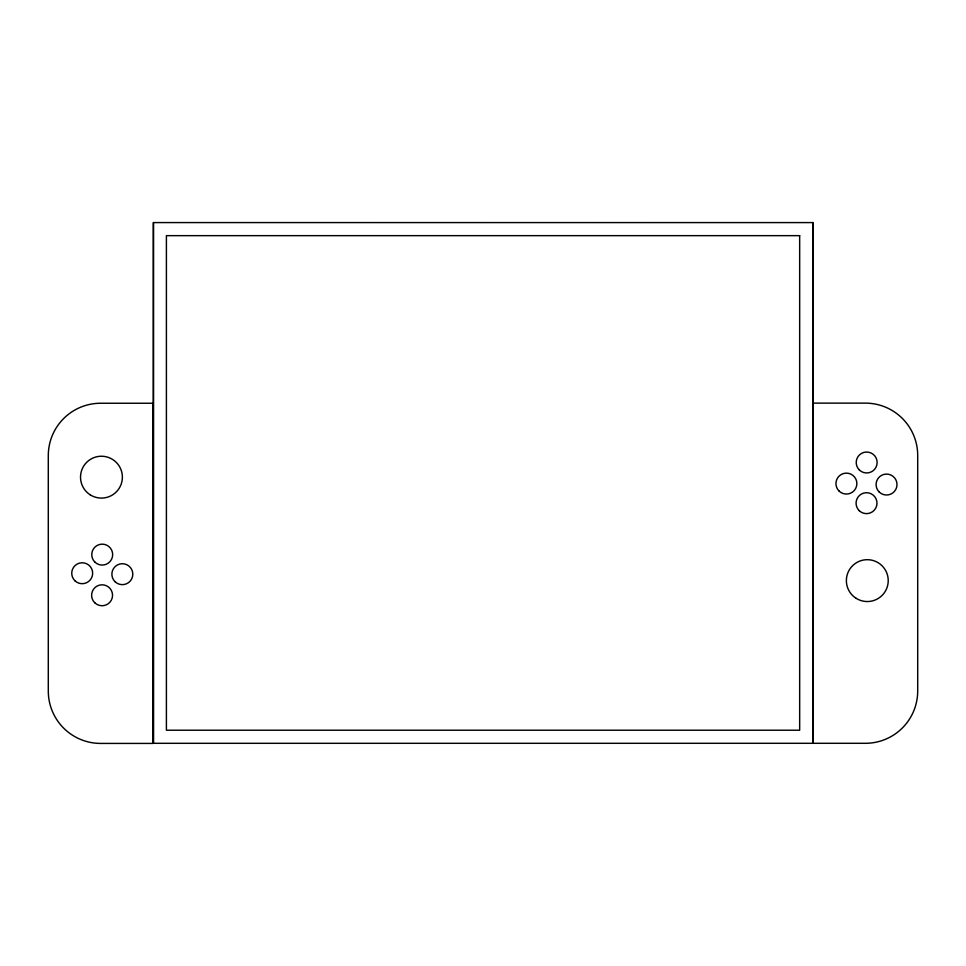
<?xml version="1.0" encoding="UTF-8"?>
<svg xmlns="http://www.w3.org/2000/svg" width="966" height="966" viewBox="0 0 966 966"><rect width="100%" height="100%" fill="white"/><g stroke="black" fill="none" stroke-linecap="round" stroke-linejoin="round"><path stroke-width="1.45" d="M813.034 743.301L813.034 403.124L865.367 403.124A52.333 52.333 0 0 1 917.7 455.457L917.7 690.968A52.333 52.333 0 0 1 865.367 743.301L153.328 743.313L153.328 222.578L812.925 222.591L812.925 743.325M812.744 222.578L812.744 743.313M153.509 222.591L153.509 743.325M799.667 235.656L166.406 235.656L166.406 730.224L799.667 730.224L799.667 235.656M152.966 403.245L100.633 403.245A52.333 52.333 0 0 0 48.3 455.578L48.3 691.088A52.333 52.333 0 0 0 100.633 743.422L152.966 743.422L152.966 403.245M74.889 580.723A10.469 10.469 0 0 0 92.338 575.821A10.469 10.469 0 0 0 79.369 563.154A10.469 10.469 0 0 0 74.889 580.723M115.026 581.677A10.469 10.469 0 0 0 132.487 576.774A10.469 10.469 0 0 0 119.506 564.108A10.469 10.469 0 0 0 115.026 581.677M94.765 602.76A10.469 10.469 0 0 0 112.225 597.857A10.469 10.469 0 0 0 99.244 585.191A10.469 10.469 0 0 0 94.765 602.76M94.909 562.103A10.469 10.469 0 0 0 112.358 557.189A10.469 10.469 0 0 0 99.389 544.534A10.469 10.469 0 0 0 94.909 562.103M90.224 494.834A20.938 20.938 0 0 0 122.368 478.049A20.938 20.938 0 0 0 91.758 458.608A20.938 20.938 0 0 0 90.224 494.834M879.241 492.044A10.469 10.469 0 0 0 896.69 487.13A10.469 10.469 0 0 0 883.709 474.475A10.469 10.469 0 0 0 879.241 492.044M839.092 491.078A10.469 10.469 0 0 0 856.552 486.176A10.469 10.469 0 0 0 843.572 473.509A10.469 10.469 0 0 0 839.092 491.078M859.366 469.995A10.469 10.469 0 0 0 876.814 465.093A10.469 10.469 0 0 0 863.833 452.426A10.469 10.469 0 0 0 859.366 469.995M859.221 510.664A10.469 10.469 0 0 0 876.669 505.749A10.469 10.469 0 0 0 863.701 493.095A10.469 10.469 0 0 0 859.221 510.664M856.069 598.28A20.938 20.938 0 0 0 888.213 581.508A20.938 20.938 0 0 0 857.615 562.055A20.938 20.938 0 0 0 856.069 598.28"/></g></svg>
